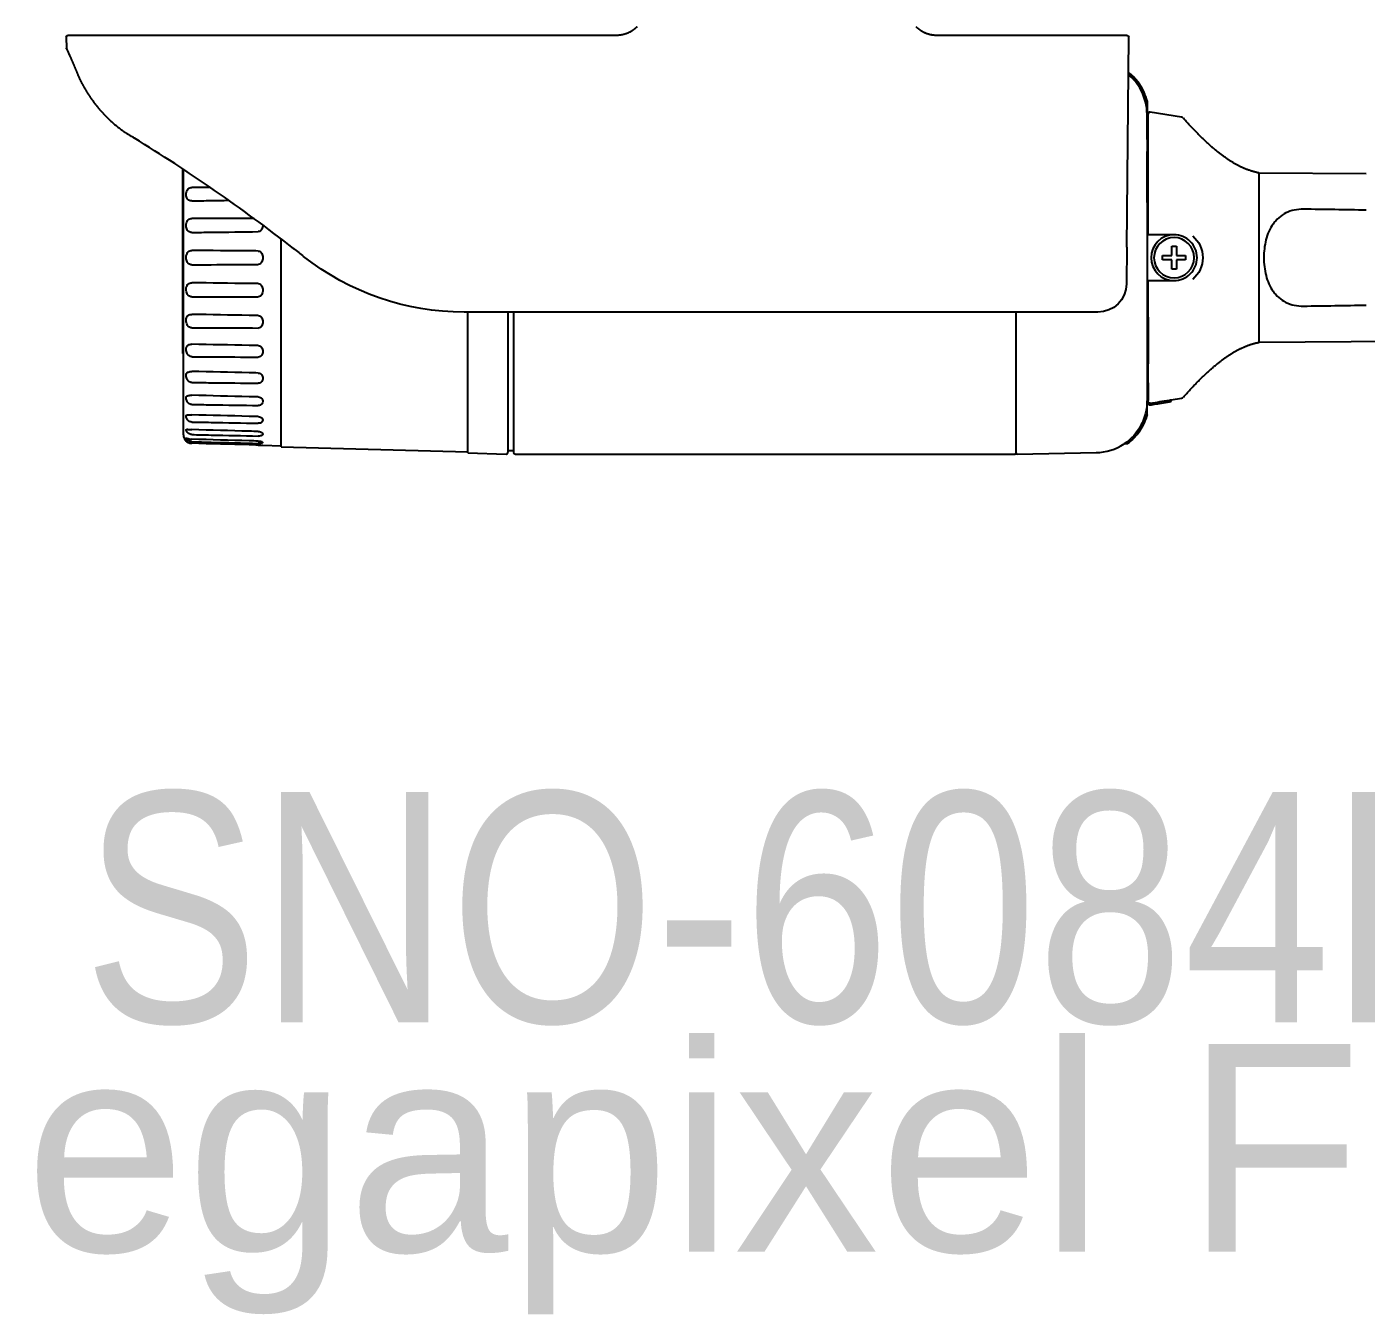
# Model space of a CAD drawing. Header units: millimetres. Extents: x 11706 to 18081, y 7308 to 12674.
# Drawn here: x 13645.1 to 13935.7, y 11527.2 to 11806.5 of the extents above; entities that cross this region are included whole.
import ezdxf
from ezdxf.enums import TextEntityAlignment as Align

# ---------------------------------------------------------------- set-up
doc = ezdxf.new("R2010")
doc.units = ezdxf.units.MM
doc.layers.get('0').update_dxf_attribs({"lineweight": 0})
doc.layers.add('1', color=7, linetype='Continuous', true_color=0xffffff)
doc.styles.add('ALJABR', font='sanss___.ttf')
doc.styles.get("Standard").update_dxf_attribs({"font": 'ARIALN.TTF'})

# ---------------------------------------------------------------- blocks, each defined once
blk = doc.blocks.new('A$C56D65AAA')
at = {"layer": '1', "color": 10, "linetype": 'Continuous'}
for p, q in [((-125.07, 30.34), (-220.59, 30.34)), ((-125.07, 30.34), (-125.07, 30.34)), ((-36.18, 30.34), (-69.33, 30.34)), ((-69.33, 30.34), (-69.33, 30.34)), ((-36.2, -6.54), (-35.88, 30.04)), ((-32.68, 18.94), (-32.68, 18.95)), ((-32.68, 18.94), (-32.68, 16.6)), ((-32.68, 16.6), (-32.68, 16.53)), ((-32.68, 13.44), (-32.68, 16.53)), ((-32.68, 16.53), (-32.48, 16.53)), ((-32.48, 16.53), (-32.48, 16.69)), ((-32.48, 13.44), (-32.48, 16.53)), ((-26.66, 16.1), (-32.13, 16.99)), ((-32.68, 13.44), (-32.68, 10.12)), ((-32.68, 12.21), (-32.68, 13.44)), ((-32.68, 13.44), (-32.48, 13.44)), ((-32.68, 12.21), (-32.48, 12.21)), ((-32.48, 10.12), (-32.48, 13.44)), ((-32.68, 2.03), (-32.68, 10.12)), ((-32.68, 10.12), (-32.48, 10.12)), ((-32.48, 2.03), (-32.48, 10.12)), ((-200.58, -25.02), (-200.58, 7.09)), ((-200.48, -39.21), (-200.48, 7.03)), ((5.48, 6.22), (-13.13, 6.38)), ((-13.13, -23.09), (-13.13, 6.38)), ((-32.68, 2.03), (-32.68, -18.74)), ((-32.68, 1.26), (-32.68, 2.03)), ((-32.68, 2.03), (-32.48, 2.03)), ((-32.68, 1.26), (-32.48, 1.26)), ((-32.48, -4.36), (-32.48, 2.03)), ((-32.68, -3.36), (-32.48, -3.35)), ((-36.2, -6.54), (-36.25, -12.9)), ((-32.68, -13.36), (-32.48, -13.36)), ((-32.48, -18.74), (-32.48, -12.36)), ((-41.25, -17.86), (-151.61, -17.86)), ((-143.98, -17.86), (-143.98, -42.25)), ((-142.98, -17.85), (-142.98, -42.26)), ((-55.48, -42.36), (-55.48, -17.86)), ((-32.68, -17.97), (-32.48, -17.97)), ((-32.68, -17.97), (-32.68, -18.74)), ((-32.68, -18.74), (-32.68, -26.83)), ((-32.68, -18.74), (-32.48, -18.74)), ((-32.48, -18.74), (-32.48, -26.83)), ((-13.13, -23.09), (14.02, -22.86)), ((-200.58, -25.02), (-200.48, -25.02)), ((-32.68, -26.83), (-32.68, -30.15)), ((-32.68, -26.83), (-32.48, -26.83)), ((-32.48, -30.15), (-32.48, -26.83)), ((-32.68, -28.92), (-32.48, -28.92)), ((-32.68, -28.92), (-32.68, -30.15)), ((-32.68, -30.15), (-32.68, -33.24)), ((-32.68, -30.15), (-32.48, -30.15)), ((-32.48, -30.15), (-32.48, -33.24)), ((-32.68, -33.24), (-32.68, -33.31)), ((-32.68, -33.24), (-32.48, -33.24)), ((-32.68, -35.65), (-32.68, -33.31)), ((-32.48, -33.4), (-32.48, -33.24)), ((-32.48, -33.71), (-32.48, -33.4)), ((-32.13, -34), (-28.48, -33.41)), ((-28.48, -33.11), (-26.66, -32.81)), ((-28.48, -33.41), (-28.48, -33.11)), ((-32.68, -35.65), (-32.68, -35.66)), ((-186.67, -41.04), (-183.47, -41.12)), ((-183.47, -41.32), (-150.98, -42.17)), ((-143.98, -41.96), (-142.98, -41.96)), ((-36.12, -40.77), (-36.12, -40.77)), ((-150.98, -42.37), (-144.29, -42.55)), ((-142.68, -42.56), (-55.68, -42.56)), ((-55.28, -42.55), (-41.52, -42.31))]:
    blk.add_line(p, q, dxfattribs=at)
at = {"layer": '1', "color": 10, "linetype": 'Continuous', "extrusion": (0, 0, -1)}
blk.add_circle((27.98, -8.36), 3.5, dxfattribs=at)
at = {"layer": '1', "color": 10, "linetype": 'Continuous', "extrusion": (5.2474e-06, -5.74085e-06, -1)}
blk.add_arc((220.59, 30.04, 0), 0.3, 358.8692, 90.017, dxfattribs=at)
at = {"layer": '1', "color": 10, "linetype": 'Continuous', "extrusion": (0, 6.12303e-17, -1)}
blk.add_arc((36.18, 30.04), 0.3, 89.999, 180.5, dxfattribs=at)
at = {"layer": '1', "color": 10, "linetype": 'Continuous', "extrusion": (2.4149e-06, 0, -1)}
blk.add_arc((220.56, 28.14, 0), 0.3, 335.6003, 358.9151, dxfattribs=at)
at = {"layer": '1', "color": 10, "linetype": 'Continuous'}
for centre, radius, start, end in [((-41.68, 16.6), 9.3, 22.2688, 51.84), ((-41.68, 16.6), 9.3, 14.5926, 14.7551), ((-32.18, 16.69), 0.3, 80.8185, 180), ((-26.74, 15.61), 0.5, 41.3776, 80.8185), ((-27.98, -8.36), 4, 90, 270), ((-26.74, -32.32), 0.5, 279.1815, 318.6224), ((-32.18, -33.71), 0.3, 180, 279.1815), ((-41.68, -33.31), 9.3, 306.7424, 345.4074), ((-198.98, -39.21), 1.5, 180, 226.4943), ((-41.68, -33.31), 9, 271, 303.7539), ((-144.28, -42.25), 0.3, 268.5, 0), ((-142.68, -42.26), 0.3, 180, 270), ((-55.68, -42.36), 0.2, 270, 0), ((-55.28, -42.35), 0.2, 180, 271)]:
    blk.add_arc(centre, radius, start, end, dxfattribs=at)
at = {"layer": '1', "color": 10, "linetype": 'Continuous', "extrusion": (0, 0, -1)}
for centre, radius, start, end in [((151.61, 27.14), 45, 270, 308.3842), ((41.25, -12.86), 5, 180.5, 270)]:
    blk.add_arc(centre, radius, start, end, dxfattribs=at)
blk.add_ellipse((-365.83, -243.29), major_axis=(-235.83, 185.43), ratio=0.999997, start_param=1.567053, end_param=1.574388, dxfattribs=at)
at = {"layer": '1', "color": 10, "linetype": 'Continuous'}
for points, knots in [([(-121.5, 31.84), (-121.5, 31.84), (-121.52, 31.82), (-121.57, 31.78), (-121.63, 31.71), (-121.7, 31.65), (-121.77, 31.59), (-121.84, 31.53), (-121.91, 31.47), (-121.98, 31.41), (-122.06, 31.35), (-122.13, 31.3), (-122.21, 31.24), (-122.28, 31.19), (-122.36, 31.14), (-122.44, 31.09), (-122.52, 31.04), (-122.59, 31), (-122.67, 30.95), (-122.76, 30.91), (-122.84, 30.87), (-122.92, 30.83), (-123, 30.79), (-123.08, 30.75), (-123.17, 30.72), (-123.25, 30.69), (-123.34, 30.65), (-123.42, 30.62), (-123.51, 30.59), (-123.59, 30.57), (-123.68, 30.54), (-123.77, 30.52), (-123.85, 30.49), (-123.94, 30.47), (-124.03, 30.45), (-124.11, 30.44), (-124.2, 30.42), (-124.29, 30.41), (-124.37, 30.39), (-124.46, 30.38), (-124.55, 30.37), (-124.64, 30.36), (-124.72, 30.36), (-124.81, 30.35), (-124.89, 30.35), (-124.98, 30.35), (-125.04, 30.34), (-125.07, 30.34), (-125.07, 30.34)], [0, 0, 0, 0, 0.00095, 0.024357, 0.047742, 0.071107, 0.094449, 0.11777, 0.141068, 0.164343, 0.187595, 0.210823, 0.234026, 0.257204, 0.280356, 0.303481, 0.326579, 0.349648, 0.372689, 0.3957, 0.41868, 0.441628, 0.464542, 0.487423, 0.510267, 0.533075, 0.555844, 0.578573, 0.601261, 0.623904, 0.646501, 0.669051, 0.69155, 0.713995, 0.736385, 0.758715, 0.780983, 0.803184, 0.825314, 0.847369, 0.869343, 0.891231, 0.913026, 0.934721, 0.956307, 0.977776, 0.999117, 1, 1, 1, 1]), ([(-69.33, 30.34), (-69.33, 30.34), (-69.36, 30.34), (-69.42, 30.35), (-69.51, 30.35), (-69.6, 30.35), (-69.69, 30.36), (-69.78, 30.36), (-69.87, 30.37), (-69.96, 30.38), (-70.05, 30.4), (-70.13, 30.41), (-70.22, 30.43), (-70.31, 30.44), (-70.4, 30.46), (-70.49, 30.48), (-70.57, 30.5), (-70.66, 30.53), (-70.75, 30.55), (-70.83, 30.58), (-70.92, 30.6), (-71, 30.63), (-71.09, 30.66), (-71.17, 30.7), (-71.26, 30.73), (-71.35, 30.77), (-71.44, 30.81), (-71.53, 30.86), (-71.62, 30.9), (-71.71, 30.95), (-71.8, 31), (-71.88, 31.05), (-71.97, 31.1), (-72.05, 31.15), (-72.13, 31.2), (-72.21, 31.26), (-72.29, 31.32), (-72.37, 31.38), (-72.45, 31.44), (-72.52, 31.5), (-72.6, 31.56), (-72.67, 31.63), (-72.74, 31.69), (-72.81, 31.76), (-72.86, 31.81), (-72.89, 31.84), (-72.9, 31.84)], [0, 0, 0, 0, 0.002131, 0.024464, 0.046831, 0.069225, 0.091643, 0.114081, 0.136536, 0.159007, 0.181491, 0.203986, 0.226492, 0.249007, 0.27153, 0.29406, 0.316597, 0.33914, 0.361689, 0.384243, 0.406801, 0.429364, 0.45193, 0.474501, 0.4996, 0.524715, 0.549779, 0.574793, 0.59976, 0.624681, 0.64956, 0.674398, 0.699197, 0.723959, 0.748684, 0.773376, 0.798034, 0.822661, 0.847256, 0.871822, 0.896359, 0.920869, 0.945351, 0.969807, 0.994237, 1, 1, 1, 1]), ([(-220.83, 28.02), (-220.83, 28.02), (-220.83, 28.02), (-220.83, 28.02), (-220.83, 28.02), (-220.83, 28.01), (-220.83, 28.01), (-220.82, 28), (-220.82, 27.99), (-220.81, 27.98), (-220.81, 27.97), (-220.8, 27.95), (-220.79, 27.94), (-220.79, 27.92), (-220.78, 27.9), (-220.77, 27.88), (-220.76, 27.86), (-220.75, 27.83), (-220.74, 27.81), (-220.72, 27.78), (-220.71, 27.75), (-220.7, 27.72), (-220.68, 27.69), (-220.67, 27.65), (-220.65, 27.62), (-220.63, 27.58), (-220.62, 27.54), (-220.6, 27.5), (-220.58, 27.46), (-220.56, 27.42), (-220.54, 27.37), (-220.52, 27.32), (-220.5, 27.27), (-220.47, 27.22), (-220.45, 27.17), (-220.43, 27.12), (-220.4, 27.06), (-220.38, 27.01), (-220.35, 26.95), (-220.33, 26.89), (-220.3, 26.83), (-220.27, 26.76), (-220.24, 26.7), (-220.21, 26.63), (-220.18, 26.56), (-220.15, 26.49), (-220.12, 26.42), (-220.09, 26.35), (-220.06, 26.27), (-220.02, 26.2), (-219.99, 26.12), (-219.95, 26.04), (-219.92, 25.96), (-219.88, 25.87), (-219.85, 25.79), (-219.81, 25.7), (-219.77, 25.61), (-219.73, 25.52), (-219.69, 25.43), (-219.65, 25.34), (-219.61, 25.24), (-219.57, 25.15), (-219.53, 25.05), (-219.49, 24.95), (-219.45, 24.85), (-219.4, 24.75), (-219.36, 24.64), (-219.31, 24.53), (-219.27, 24.43), (-219.22, 24.32), (-219.18, 24.21), (-219.14, 24.1), (-219.11, 24.04), (-219.1, 24.01)], [0, 0, 0, 0, 0.00742, 0.016419, 0.029886, 0.04412, 0.058241, 0.072339, 0.086429, 0.100516, 0.114604, 0.128693, 0.142785, 0.156881, 0.170983, 0.185092, 0.199209, 0.213335, 0.227472, 0.241653, 0.255817, 0.269981, 0.284146, 0.298316, 0.312491, 0.326672, 0.340852, 0.35502, 0.369207, 0.383409, 0.39762, 0.411834, 0.426047, 0.440252, 0.454414, 0.468738, 0.483056, 0.497369, 0.51168, 0.525989, 0.540299, 0.554609, 0.568922, 0.583239, 0.59756, 0.611887, 0.626223, 0.640566, 0.65492, 0.669285, 0.683662, 0.698053, 0.712459, 0.726881, 0.741321, 0.755779, 0.770256, 0.784755, 0.799275, 0.813819, 0.828388, 0.842982, 0.857603, 0.872251, 0.886977, 0.90162, 0.916275, 0.930943, 0.945624, 0.960321, 0.975034, 0.989758, 1, 1, 1, 1]), ([(-219.1, 24.01), (-219.09, 24), (-219.07, 23.94), (-219.03, 23.86), (-218.99, 23.75), (-218.94, 23.64), (-218.9, 23.53), (-218.85, 23.42), (-218.8, 23.31), (-218.75, 23.2), (-218.7, 23.09), (-218.64, 22.98), (-218.59, 22.86), (-218.54, 22.75), (-218.48, 22.64), (-218.42, 22.52), (-218.37, 22.4), (-218.31, 22.29), (-218.25, 22.17), (-218.19, 22.05), (-218.12, 21.93), (-218.06, 21.82), (-218, 21.7), (-217.93, 21.58), (-217.86, 21.46), (-217.8, 21.34), (-217.73, 21.21), (-217.66, 21.09), (-217.59, 20.97), (-217.51, 20.85), (-217.44, 20.73), (-217.37, 20.6), (-217.29, 20.48), (-217.21, 20.36), (-217.14, 20.23), (-217.06, 20.11), (-216.98, 19.99), (-216.89, 19.86), (-216.81, 19.74), (-216.73, 19.61), (-216.64, 19.49), (-216.56, 19.37), (-216.47, 19.24), (-216.38, 19.12), (-216.29, 18.99), (-216.2, 18.87), (-216.11, 18.74), (-216.02, 18.62), (-215.92, 18.5), (-215.83, 18.37), (-215.73, 18.25), (-215.64, 18.13), (-215.54, 18), (-215.44, 17.88), (-215.34, 17.76), (-215.24, 17.64), (-215.13, 17.51), (-215.03, 17.39), (-214.92, 17.27), (-214.82, 17.15), (-214.71, 17.03), (-214.6, 16.91), (-214.49, 16.79), (-214.38, 16.67), (-214.27, 16.56), (-214.16, 16.44), (-214.05, 16.32), (-213.93, 16.2), (-213.82, 16.09), (-213.7, 15.97), (-213.58, 15.86), (-213.46, 15.74), (-213.34, 15.63), (-213.22, 15.52), (-213.1, 15.41), (-212.98, 15.29), (-212.85, 15.18), (-212.72, 15.07), (-212.6, 14.96), (-212.47, 14.85), (-212.34, 14.75), (-212.21, 14.64), (-212.09, 14.53), (-211.96, 14.43), (-211.83, 14.33), (-211.7, 14.23), (-211.57, 14.13), (-211.44, 14.03), (-211.31, 13.93), (-211.17, 13.84), (-211.04, 13.74), (-210.91, 13.65), (-210.78, 13.56), (-210.65, 13.47), (-210.51, 13.38), (-210.39, 13.31), (-210.32, 13.26), (-210.29, 13.24)], [0, 0, 0, 0, 0.00581, 0.017818, 0.029773, 0.041667, 0.053574, 0.065447, 0.077291, 0.089105, 0.100892, 0.112651, 0.124383, 0.136088, 0.147767, 0.159444, 0.171056, 0.182635, 0.194182, 0.205698, 0.217182, 0.228636, 0.240061, 0.251457, 0.262825, 0.274167, 0.285481, 0.296771, 0.308036, 0.319277, 0.330496, 0.341693, 0.35287, 0.364027, 0.375098, 0.386156, 0.397183, 0.408183, 0.419154, 0.4301, 0.441021, 0.451918, 0.462792, 0.473645, 0.484356, 0.495124, 0.505877, 0.516607, 0.527308, 0.537975, 0.548601, 0.55918, 0.569707, 0.580178, 0.590742, 0.601228, 0.611677, 0.62209, 0.632469, 0.642814, 0.653126, 0.663406, 0.673655, 0.683874, 0.694065, 0.704228, 0.714365, 0.724476, 0.734563, 0.744628, 0.75467, 0.764692, 0.774695, 0.784679, 0.794646, 0.804662, 0.814657, 0.824611, 0.834521, 0.84438, 0.854185, 0.863932, 0.873617, 0.883236, 0.892787, 0.902266, 0.911701, 0.921071, 0.93037, 0.939601, 0.948768, 0.957873, 0.966918, 0.975907, 0.984842, 0.993726, 1, 1, 1, 1]), ([(-32.68, 18.94), (-32.94, 19.95), (-33.38, 20.92), (-34.5, 22.59), (-35.16, 23.31), (-35.93, 23.91)], [0, 0, 0, 0, 0.519217, 0.519217, 1, 1, 1, 1]), ([(-32.68, 16.6), (-32.68, 18.07), (-33.05, 19.54), (-34.29, 21.87), (-35.04, 22.79), (-35.93, 23.53)], [0, 0, 0, 0, 0.558842, 0.558842, 1, 1, 1, 1]), ([(-213.1, 15.4), (-213.1, 15.4), (-213.05, 15.36), (-212.97, 15.29), (-212.84, 15.18), (-212.72, 15.06), (-212.59, 14.96), (-212.46, 14.85), (-212.34, 14.74), (-212.21, 14.63), (-212.08, 14.53), (-211.95, 14.43), (-211.82, 14.33), (-211.7, 14.23), (-211.57, 14.13), (-211.44, 14.03), (-211.31, 13.93), (-211.18, 13.84), (-211.04, 13.74), (-210.91, 13.65), (-210.78, 13.56), (-210.65, 13.47), (-210.51, 13.38), (-210.38, 13.3), (-210.27, 13.23), (-210.2, 13.19), (-210.18, 13.17)], [0, 0, 0, 0, 0.001066, 0.048518, 0.096108, 0.143304, 0.190117, 0.236559, 0.282643, 0.328382, 0.373788, 0.418874, 0.463652, 0.508136, 0.552337, 0.596269, 0.639943, 0.683373, 0.726569, 0.769545, 0.812311, 0.854881, 0.897265, 0.939475, 0.981523, 1, 1, 1, 1]), ([(-13.13, 6.38), (-13.2, 6.39), (-13.33, 6.42), (-13.54, 6.46), (-13.76, 6.51), (-13.97, 6.57), (-14.18, 6.62), (-14.39, 6.68), (-14.6, 6.75), (-14.81, 6.82), (-15.02, 6.89), (-15.24, 6.97), (-15.46, 7.05), (-15.68, 7.15), (-15.89, 7.24), (-16.1, 7.33), (-16.31, 7.43), (-16.52, 7.53), (-16.73, 7.64), (-16.94, 7.75), (-17.16, 7.87), (-17.38, 7.99), (-17.6, 8.12), (-17.82, 8.25), (-18.04, 8.39), (-18.26, 8.53), (-18.48, 8.67), (-18.71, 8.83), (-18.93, 8.98), (-19.16, 9.14), (-19.38, 9.3), (-19.6, 9.47), (-19.83, 9.64), (-20.06, 9.82), (-20.3, 10), (-20.53, 10.19), (-20.77, 10.39), (-21.01, 10.59), (-21.26, 10.8), (-21.5, 11.01), (-21.75, 11.23), (-22, 11.46), (-22.24, 11.68), (-22.47, 11.89), (-22.69, 12.1), (-22.91, 12.31), (-23.14, 12.53), (-23.36, 12.75), (-23.59, 12.97), (-23.81, 13.2), (-24.03, 13.42), (-24.25, 13.65), (-24.47, 13.88), (-24.7, 14.12), (-24.93, 14.36), (-25.16, 14.61), (-25.39, 14.86), (-25.63, 15.12), (-25.86, 15.38), (-26.1, 15.65), (-26.27, 15.83), (-26.35, 15.93), (-26.36, 15.94)], [0, 0, 0, 0, 0.011496, 0.024797, 0.03836, 0.0522, 0.064849, 0.077744, 0.090898, 0.104322, 0.118031, 0.131782, 0.145832, 0.160194, 0.174879, 0.188276, 0.201951, 0.215914, 0.230175, 0.244743, 0.259629, 0.274842, 0.290392, 0.305492, 0.320914, 0.336667, 0.352759, 0.369201, 0.385999, 0.402173, 0.41868, 0.435527, 0.452721, 0.47027, 0.488181, 0.506463, 0.52512, 0.544163, 0.563597, 0.583072, 0.602939, 0.623205, 0.643876, 0.661739, 0.679902, 0.698372, 0.71715, 0.736243, 0.755654, 0.77425, 0.793137, 0.812316, 0.831793, 0.85157, 0.871651, 0.89204, 0.912739, 0.933752, 0.955083, 0.976346, 0.997922, 1, 1, 1, 1]), ([(-210.27, 13.23), (-210.26, 13.22), (-210.24, 13.21), (-210.21, 13.19), (-210.2, 13.18)], [0, 0, 0, 0, 0.30046, 1, 1, 1, 1]), ([(-181.29, -6.77), (-185.85, -3.21), (-190.44, 0.16), (-199.68, 6.56), (-204.33, 9.59), (-209, 12.45)], [0, 0, 0, 0, 0.5, 0.5, 1, 1, 1, 1]), ([(-199.02, 1.53), (-199.12, 1.53), (-199.22, 1.54), (-199.41, 1.58), (-199.5, 1.62), (-199.65, 1.7), (-199.72, 1.75), (-199.84, 1.88), (-199.88, 1.97), (-199.96, 2.16), (-199.99, 2.27), (-200.02, 2.53), (-200.01, 2.69), (-199.97, 3), (-199.92, 3.17), (-199.79, 3.42), (-199.73, 3.52), (-199.56, 3.69), (-199.46, 3.76), (-199.26, 3.85), (-199.16, 3.87), (-199.04, 3.87), (-199.03, 3.87), (-199.02, 3.87)], [0, 0, 0, 0, 0.082922, 0.082922, 0.165716, 0.165716, 0.247015, 0.247015, 0.338424, 0.338424, 0.447169, 0.447169, 0.576107, 0.576107, 0.714605, 0.714605, 0.809877, 0.809877, 0.906035, 0.906035, 0.989695, 0.989695, 1, 1, 1, 1]), ([(-199.02, 1.53), (-197.9, 1.55), (-196.79, 1.57), (-194.65, 1.6), (-193.62, 1.62), (-192.6, 1.63)], [0, 0, 0, 0, 0.521054, 0.521054, 1, 1, 1, 1]), ([(-5.48, 0.08), (-6.53, 0.1), (-7.59, -0.13), (-9.41, -1.02), (-10.17, -1.69), (-11.32, -3.31), (-11.72, -4.26), (-12.23, -6.26), (-12.35, -7.32), (-12.34, -9.42), (-12.22, -10.48), (-11.71, -12.47), (-11.31, -13.42), (-10.18, -15.02), (-9.42, -15.69), (-7.58, -16.59), (-6.53, -16.81), (-5.48, -16.79)], [0, 0, 0, 0, 0.125, 0.125, 0.25, 0.25, 0.375, 0.375, 0.5, 0.5, 0.625, 0.625, 0.75, 0.75, 0.875, 0.875, 1, 1, 1, 1]), ([(-199.02, -3.97), (-199.12, -3.97), (-199.22, -3.96), (-199.41, -3.91), (-199.5, -3.87), (-199.65, -3.76), (-199.72, -3.7), (-199.84, -3.55), (-199.88, -3.46), (-199.96, -3.25), (-199.99, -3.12), (-200.02, -2.84), (-200.01, -2.69), (-199.97, -2.36), (-199.92, -2.19), (-199.79, -1.94), (-199.73, -1.85), (-199.56, -1.69), (-199.46, -1.62), (-199.26, -1.54), (-199.16, -1.52), (-199.04, -1.51), (-199.03, -1.51), (-199.02, -1.51)], [0, 0, 0, 0, 0.082922, 0.082922, 0.165716, 0.165716, 0.247015, 0.247015, 0.338424, 0.338424, 0.447169, 0.447169, 0.576107, 0.576107, 0.714605, 0.714605, 0.809877, 0.809877, 0.906035, 0.906035, 0.989695, 0.989695, 1, 1, 1, 1]), ([(-188.19, -1.54), (-188.48, -1.54), (-188.77, -1.54), (-192.38, -1.53), (-195.7, -1.52), (-199.02, -1.51)], [0, 0, 0, 0, 0.080215, 0.080215, 1, 1, 1, 1]), ([(-199.02, -3.97), (-197.9, -3.96), (-196.79, -3.94), (-192.93, -3.9), (-190.19, -3.86), (-187.45, -3.83)], [0, 0, 0, 0, 0.289315, 0.289315, 1, 1, 1, 1]), ([(-186.67, -2.66), (-186.67, -2.67), (-186.67, -2.67), (-186.67, -2.93), (-186.72, -3.19), (-186.96, -3.64), (-187.19, -3.83), (-187.45, -3.83)], [0, 0, 0, 0, 0.011453, 0.011453, 0.505727, 0.505727, 1, 1, 1, 1]), ([(-32.13, -4.36), (-32.16, -4.36), (-32.2, -4.36), (-32.26, -4.36), (-32.3, -4.36), (-32.35, -4.36), (-32.38, -4.36), (-32.42, -4.36), (-32.44, -4.36), (-32.47, -4.36), (-32.48, -4.36), (-32.48, -4.36), (-32.48, -4.36), (-32.48, -4.36)], [0, 0, 0, 0, 0.191773, 0.191773, 0.383513, 0.383513, 0.575823, 0.575823, 0.770124, 0.770124, 0.96686, 0.96686, 1, 1, 1, 1]), ([(-27.98, -4.36), (-28.2, -4.36), (-28.43, -4.36), (-29.81, -4.36), (-30.97, -4.36), (-32.13, -4.36)], [0, 0, 0, 0, 0.162893, 0.162893, 1, 1, 1, 1]), ([(-27.98, -12.36), (-26.93, -12.36), (-25.9, -11.93), (-24.42, -10.45), (-23.98, -9.41), (-23.98, -7.31), (-24.4, -6.27), (-25.9, -4.78), (-26.93, -4.36), (-27.98, -4.36)], [0, 0, 0, 0, 0.25, 0.25, 0.5, 0.5, 0.75, 0.75, 1, 1, 1, 1]), ([(-24.73, -4.56), (-23.63, -5.5), (-22.98, -6.93), (-22.98, -9.79), (-23.63, -11.21), (-24.73, -12.15)], [0, 0, 0, 0, 0.5, 0.5, 1, 1, 1, 1]), ([(-183.47, -41.32), (-183.47, -41.32), (-183.47, -40.46), (-183.47, -37.16), (-183.47, -34.72), (-183.47, -28.61), (-183.47, -24.96), (-183.47, -16.98), (-183.47, -12.67), (-183.47, -7.26), (-183.47, -6.17), (-183.47, -5.08)], [0, 0, 0, 0, 0.235101, 0.235101, 0.470201, 0.470201, 0.705302, 0.705302, 0.940402, 0.940402, 1, 1, 1, 1]), ([(-199.02, -9.6), (-199.12, -9.6), (-199.22, -9.59), (-199.41, -9.53), (-199.5, -9.48), (-199.65, -9.37), (-199.72, -9.3), (-199.84, -9.13), (-199.88, -9.04), (-199.96, -8.81), (-199.99, -8.68), (-200.02, -8.39), (-200.01, -8.23), (-199.97, -7.91), (-199.92, -7.75), (-199.79, -7.51), (-199.73, -7.42), (-199.56, -7.27), (-199.46, -7.21), (-199.26, -7.13), (-199.16, -7.11), (-199.04, -7.11), (-199.03, -7.11), (-199.02, -7.11)], [0, 0, 0, 0, 0.082922, 0.082922, 0.165716, 0.165716, 0.247015, 0.247015, 0.338424, 0.338424, 0.447169, 0.447169, 0.576107, 0.576107, 0.714605, 0.714605, 0.809877, 0.809877, 0.906035, 0.906035, 0.989695, 0.989695, 1, 1, 1, 1]), ([(-187.45, -7.2), (-187.99, -7.19), (-188.52, -7.19), (-192.38, -7.16), (-195.7, -7.13), (-199.02, -7.11)], [0, 0, 0, 0, 0.138737, 0.138737, 1, 1, 1, 1]), ([(-187.45, -7.2), (-187.19, -7.2), (-186.96, -7.38), (-186.72, -7.84), (-186.67, -8.1), (-186.67, -8.61), (-186.72, -8.87), (-186.96, -9.33), (-187.19, -9.51), (-187.45, -9.52)], [0, 0, 0, 0, 0.25, 0.25, 0.5, 0.5, 0.75, 0.75, 1, 1, 1, 1]), ([(-199.02, -9.6), (-197.9, -9.59), (-196.79, -9.59), (-192.93, -9.56), (-190.19, -9.54), (-187.45, -9.52)], [0, 0, 0, 0, 0.289315, 0.289315, 1, 1, 1, 1]), ([(-199.02, -15.2), (-199.12, -15.2), (-199.22, -15.18), (-199.41, -15.11), (-199.5, -15.06), (-199.65, -14.94), (-199.72, -14.87), (-199.84, -14.69), (-199.88, -14.59), (-199.96, -14.36), (-199.99, -14.23), (-200.02, -13.94), (-200.01, -13.78), (-199.97, -13.47), (-199.92, -13.32), (-199.79, -13.09), (-199.73, -13.01), (-199.56, -12.88), (-199.46, -12.83), (-199.26, -12.76), (-199.16, -12.75), (-199.04, -12.74), (-199.03, -12.74), (-199.02, -12.74)], [0, 0, 0, 0, 0.082922, 0.082922, 0.165716, 0.165716, 0.247015, 0.247015, 0.338424, 0.338424, 0.447169, 0.447169, 0.576107, 0.576107, 0.714605, 0.714605, 0.809877, 0.809877, 0.906035, 0.906035, 0.989695, 0.989695, 1, 1, 1, 1]), ([(-187.45, -12.88), (-187.99, -12.87), (-188.52, -12.87), (-192.38, -12.82), (-195.7, -12.78), (-199.02, -12.74)], [0, 0, 0, 0, 0.138737, 0.138737, 1, 1, 1, 1]), ([(-187.45, -12.88), (-187.19, -12.88), (-186.96, -13.07), (-186.72, -13.52), (-186.67, -13.78), (-186.67, -14.28), (-186.72, -14.54), (-186.96, -14.99), (-187.19, -15.17), (-187.45, -15.17)], [0, 0, 0, 0, 0.25, 0.25, 0.5, 0.5, 0.75, 0.75, 1, 1, 1, 1]), ([(-32.48, -12.36), (-32.48, -12.36), (-32.47, -12.36), (-32.45, -12.36), (-32.43, -12.36), (-32.39, -12.36), (-32.36, -12.36), (-32.31, -12.36), (-32.27, -12.36), (-32.2, -12.36), (-32.17, -12.36), (-32.13, -12.36)], [0, 0, 0, 0, 0.19807, 0.19807, 0.396214, 0.396214, 0.593155, 0.593155, 0.78766, 0.78766, 1, 1, 1, 1]), ([(-32.13, -12.36), (-30.97, -12.36), (-29.81, -12.36), (-28.43, -12.36), (-28.2, -12.36), (-27.98, -12.36)], [0, 0, 0, 0, 0.837107, 0.837107, 1, 1, 1, 1]), ([(-199.02, -15.2), (-197.9, -15.19), (-196.79, -15.19), (-192.93, -15.18), (-190.19, -15.17), (-187.45, -15.17)], [0, 0, 0, 0, 0.289315, 0.289315, 1, 1, 1, 1]), ([(-199.02, -20.59), (-199.12, -20.59), (-199.22, -20.57), (-199.41, -20.5), (-199.5, -20.44), (-199.65, -20.32), (-199.72, -20.24), (-199.84, -20.06), (-199.88, -19.96), (-199.96, -19.73), (-199.99, -19.59), (-200.02, -19.31), (-200.01, -19.16), (-199.97, -18.88), (-199.92, -18.74), (-199.79, -18.54), (-199.73, -18.47), (-199.56, -18.35), (-199.46, -18.31), (-199.26, -18.26), (-199.16, -18.24), (-199.04, -18.24), (-199.03, -18.24), (-199.02, -18.24)], [0, 0, 0, 0, 0.082922, 0.082922, 0.165716, 0.165716, 0.247015, 0.247015, 0.338424, 0.338424, 0.447169, 0.447169, 0.576107, 0.576107, 0.714605, 0.714605, 0.809877, 0.809877, 0.906035, 0.906035, 0.989695, 0.989695, 1, 1, 1, 1]), ([(-187.45, -18.43), (-187.99, -18.42), (-188.52, -18.41), (-192.38, -18.35), (-195.7, -18.3), (-199.02, -18.24)], [0, 0, 0, 0, 0.138737, 0.138737, 1, 1, 1, 1]), ([(-187.45, -18.43), (-187.19, -18.43), (-186.96, -18.61), (-186.72, -19.04), (-186.67, -19.29), (-186.67, -19.78), (-186.72, -20.02), (-186.96, -20.44), (-187.19, -20.61), (-187.45, -20.61)], [0, 0, 0, 0, 0.25, 0.25, 0.5, 0.5, 0.75, 0.75, 1, 1, 1, 1]), ([(-150.98, -42.37), (-150.98, -42.37), (-150.98, -41.49), (-150.98, -38.08), (-150.98, -35.56), (-150.98, -29.26), (-150.98, -25.49), (-150.98, -20.22), (-150.98, -19.05), (-150.98, -17.86)], [0, 0, 0, 0, 0.304948, 0.304948, 0.609896, 0.609896, 0.914843, 0.914843, 1, 1, 1, 1]), ([(-199.02, -20.59), (-197.9, -20.59), (-196.79, -20.59), (-192.93, -20.6), (-190.19, -20.6), (-187.45, -20.61)], [0, 0, 0, 0, 0.289315, 0.289315, 1, 1, 1, 1]), ([(-26.36, -32.65), (-26.36, -32.65), (-26.27, -32.55), (-26.12, -32.37), (-25.88, -32.12), (-25.66, -31.86), (-25.42, -31.6), (-25.17, -31.33), (-24.9, -31.05), (-24.65, -30.77), (-24.39, -30.5), (-24.13, -30.24), (-23.88, -29.98), (-23.62, -29.72), (-23.37, -29.47), (-23.13, -29.23), (-22.88, -28.99), (-22.64, -28.76), (-22.4, -28.54), (-22.17, -28.32), (-21.93, -28.11), (-21.7, -27.9), (-21.47, -27.7), (-21.25, -27.5), (-21.02, -27.31), (-20.78, -27.11), (-20.54, -26.91), (-20.31, -26.72), (-20.07, -26.54), (-19.84, -26.35), (-19.6, -26.18), (-19.36, -26), (-19.13, -25.83), (-18.9, -25.67), (-18.67, -25.51), (-18.45, -25.36), (-18.23, -25.22), (-18.02, -25.09), (-17.82, -24.96), (-17.61, -24.84), (-17.41, -24.72), (-17.19, -24.6), (-16.98, -24.48), (-16.76, -24.37), (-16.55, -24.26), (-16.34, -24.15), (-16.13, -24.06), (-15.93, -23.97), (-15.72, -23.87), (-15.51, -23.79), (-15.28, -23.7), (-15.06, -23.62), (-14.85, -23.54), (-14.64, -23.47), (-14.43, -23.41), (-14.23, -23.35), (-14.03, -23.29), (-13.82, -23.24), (-13.6, -23.19), (-13.37, -23.14), (-13.22, -23.11), (-13.14, -23.09), (-13.13, -23.09)], [0, 0, 0, 0, 0.001193, 0.022344, 0.043194, 0.063747, 0.084006, 0.107508, 0.13061, 0.153318, 0.175636, 0.198014, 0.219996, 0.241589, 0.262798, 0.283628, 0.304084, 0.324173, 0.3439, 0.36327, 0.382288, 0.40096, 0.419292, 0.437289, 0.454956, 0.474016, 0.492692, 0.51099, 0.528919, 0.546484, 0.564727, 0.582578, 0.600048, 0.617144, 0.633876, 0.650252, 0.665374, 0.680196, 0.694723, 0.708964, 0.722926, 0.738188, 0.753121, 0.767734, 0.782039, 0.796045, 0.809761, 0.823198, 0.836364, 0.851061, 0.865432, 0.879491, 0.893251, 0.906725, 0.919693, 0.93241, 0.944886, 0.957133, 0.971428, 0.985432, 0.999159, 1, 1, 1, 1]), ([(-199.02, -25.6), (-199.12, -25.6), (-199.22, -25.58), (-199.41, -25.51), (-199.5, -25.46), (-199.65, -25.33), (-199.72, -25.25), (-199.84, -25.07), (-199.88, -24.97), (-199.96, -24.75), (-199.99, -24.62), (-200.02, -24.36), (-200.01, -24.22), (-199.97, -23.96), (-199.92, -23.84), (-199.79, -23.67), (-199.73, -23.62), (-199.56, -23.52), (-199.46, -23.49), (-199.26, -23.45), (-199.16, -23.44), (-199.04, -23.44), (-199.03, -23.44), (-199.02, -23.44)], [0, 0, 0, 0, 0.082922, 0.082922, 0.165716, 0.165716, 0.247015, 0.247015, 0.338424, 0.338424, 0.447169, 0.447169, 0.576107, 0.576107, 0.714605, 0.714605, 0.809877, 0.809877, 0.906035, 0.906035, 0.989695, 0.989695, 1, 1, 1, 1]), ([(-187.45, -23.67), (-187.99, -23.66), (-188.52, -23.65), (-192.38, -23.57), (-195.7, -23.51), (-199.02, -23.44)], [0, 0, 0, 0, 0.138737, 0.138737, 1, 1, 1, 1]), ([(-199.02, -25.6), (-197.9, -25.61), (-196.79, -25.62), (-192.93, -25.64), (-190.19, -25.66), (-187.45, -25.68)], [0, 0, 0, 0, 0.289315, 0.289315, 1, 1, 1, 1]), ([(-187.45, -23.67), (-187.19, -23.68), (-186.96, -23.84), (-186.72, -24.24), (-186.67, -24.47), (-186.67, -24.92), (-186.72, -25.14), (-186.96, -25.53), (-187.19, -25.68), (-187.45, -25.68)], [0, 0, 0, 0, 0.25, 0.25, 0.5, 0.5, 0.75, 0.75, 1, 1, 1, 1]), ([(-199.02, -30.09), (-199.12, -30.09), (-199.22, -30.07), (-199.41, -30), (-199.5, -29.95), (-199.65, -29.82), (-199.72, -29.74), (-199.84, -29.57), (-199.88, -29.48), (-199.96, -29.27), (-199.99, -29.15), (-200.02, -28.92), (-200.01, -28.79), (-199.97, -28.57), (-199.92, -28.47), (-199.79, -28.34), (-199.73, -28.3), (-199.56, -28.24), (-199.46, -28.21), (-199.26, -28.19), (-199.16, -28.18), (-199.04, -28.18), (-199.03, -28.18), (-199.02, -28.18)], [0, 0, 0, 0, 0.082922, 0.082922, 0.165716, 0.165716, 0.247015, 0.247015, 0.338424, 0.338424, 0.447169, 0.447169, 0.576107, 0.576107, 0.714605, 0.714605, 0.809877, 0.809877, 0.906035, 0.906035, 0.989695, 0.989695, 1, 1, 1, 1]), ([(-187.45, -28.45), (-187.99, -28.44), (-188.52, -28.42), (-192.38, -28.33), (-195.7, -28.26), (-199.02, -28.18)], [0, 0, 0, 0, 0.138737, 0.138737, 1, 1, 1, 1]), ([(-199.02, -30.09), (-197.9, -30.11), (-196.79, -30.12), (-192.93, -30.16), (-190.19, -30.19), (-187.45, -30.23)], [0, 0, 0, 0, 0.289315, 0.289315, 1, 1, 1, 1]), ([(-187.45, -28.45), (-187.19, -28.45), (-186.96, -28.6), (-186.72, -28.96), (-186.67, -29.16), (-186.67, -29.56), (-186.72, -29.76), (-186.96, -30.09), (-187.19, -30.23), (-187.45, -30.23)], [0, 0, 0, 0, 0.25, 0.25, 0.5, 0.5, 0.75, 0.75, 1, 1, 1, 1]), ([(-199.02, -33.93), (-199.12, -33.92), (-199.22, -33.91), (-199.41, -33.83), (-199.5, -33.78), (-199.65, -33.66), (-199.72, -33.59), (-199.84, -33.43), (-199.88, -33.34), (-199.96, -33.15), (-199.99, -33.05), (-200.02, -32.85), (-200.01, -32.75), (-199.97, -32.57), (-199.92, -32.5), (-199.79, -32.41), (-199.73, -32.38), (-199.56, -32.34), (-199.46, -32.33), (-199.26, -32.32), (-199.16, -32.32), (-199.04, -32.32), (-199.03, -32.32), (-199.02, -32.32)], [0, 0, 0, 0, 0.082922, 0.082922, 0.165716, 0.165716, 0.247015, 0.247015, 0.338424, 0.338424, 0.447169, 0.447169, 0.576107, 0.576107, 0.714605, 0.714605, 0.809877, 0.809877, 0.906035, 0.906035, 0.989695, 0.989695, 1, 1, 1, 1]), ([(-187.45, -32.61), (-187.99, -32.6), (-188.52, -32.59), (-192.38, -32.49), (-195.7, -32.41), (-199.02, -32.32)], [0, 0, 0, 0, 0.138737, 0.138737, 1, 1, 1, 1]), ([(-187.45, -32.61), (-187.19, -32.62), (-186.96, -32.75), (-186.72, -33.05), (-186.67, -33.23), (-186.67, -33.56), (-186.72, -33.72), (-186.96, -34), (-187.19, -34.11), (-187.45, -34.11)], [0, 0, 0, 0, 0.25, 0.25, 0.5, 0.5, 0.75, 0.75, 1, 1, 1, 1]), ([(-199.02, -33.93), (-197.9, -33.94), (-196.79, -33.96), (-192.93, -34.02), (-190.19, -34.06), (-187.45, -34.11)], [0, 0, 0, 0, 0.289315, 0.289315, 1, 1, 1, 1]), ([(-32.68, -33.31), (-32.68, -34.79), (-33.05, -36.25), (-34.44, -38.86), (-35.45, -39.98), (-36.68, -40.8)], [0, 0, 0, 0, 0.5, 0.5, 1, 1, 1, 1]), ([(-32.13, -33.7), (-32.16, -33.7), (-32.19, -33.7), (-32.25, -33.69), (-32.29, -33.68), (-32.35, -33.65), (-32.37, -33.63), (-32.42, -33.58), (-32.44, -33.55), (-32.47, -33.49), (-32.48, -33.46), (-32.48, -33.42), (-32.48, -33.41), (-32.48, -33.4)], [0, 0, 0, 0, 0.175069, 0.175069, 0.369951, 0.369951, 0.564836, 0.564836, 0.759732, 0.759732, 0.954642, 0.954642, 1, 1, 1, 1]), ([(-32.48, -33.71), (-32.48, -33.74), (-32.47, -33.77), (-32.45, -33.84), (-32.43, -33.87), (-32.39, -33.92), (-32.37, -33.94), (-32.31, -33.98), (-32.28, -33.99), (-32.21, -34.01), (-32.18, -34.01), (-32.14, -34), (-32.14, -34), (-32.13, -34)], [0, 0, 0, 0, 0.194957, 0.194957, 0.389915, 0.389915, 0.584867, 0.584867, 0.779805, 0.779805, 0.974732, 0.974732, 1, 1, 1, 1]), ([(-32.13, -34), (-31.92, -33.97), (-31.72, -33.93), (-30.6, -33.75), (-29.69, -33.61), (-28.78, -33.46)], [0, 0, 0, 0, 0.185922, 0.185922, 1, 1, 1, 1]), ([(-28.78, -33.16), (-28.74, -33.15), (-28.71, -33.14), (-28.65, -33.13), (-28.62, -33.13), (-28.56, -33.12), (-28.54, -33.12), (-28.51, -33.11), (-28.49, -33.11), (-28.48, -33.11), (-28.48, -33.11), (-28.48, -33.11)], [0, 0, 0, 0, 0.21843, 0.21843, 0.436952, 0.436952, 0.65403, 0.65403, 0.868571, 0.868571, 1, 1, 1, 1]), ([(-28.48, -33.41), (-28.48, -33.41), (-28.48, -33.41), (-28.51, -33.42), (-28.52, -33.42), (-28.56, -33.43), (-28.59, -33.43), (-28.65, -33.44), (-28.68, -33.44), (-28.73, -33.45), (-28.76, -33.46), (-28.78, -33.46)], [0, 0, 0, 0, 0.21118, 0.21118, 0.423148, 0.423148, 0.636095, 0.636095, 0.851318, 0.851318, 1, 1, 1, 1]), ([(-199.02, -36.98), (-199.12, -36.98), (-199.22, -36.96), (-199.41, -36.89), (-199.5, -36.85), (-199.65, -36.74), (-199.72, -36.67), (-199.84, -36.53), (-199.88, -36.45), (-199.96, -36.29), (-199.99, -36.2), (-200.02, -36.04), (-200.01, -35.96), (-199.97, -35.83), (-199.92, -35.79), (-199.79, -35.74), (-199.73, -35.73), (-199.56, -35.72), (-199.46, -35.72), (-199.26, -35.73), (-199.16, -35.73), (-199.04, -35.73), (-199.03, -35.73), (-199.02, -35.73)], [0, 0, 0, 0, 0.082922, 0.082922, 0.165716, 0.165716, 0.247015, 0.247015, 0.338424, 0.338424, 0.447169, 0.447169, 0.576107, 0.576107, 0.714605, 0.714605, 0.809877, 0.809877, 0.906035, 0.906035, 0.989695, 0.989695, 1, 1, 1, 1]), ([(-187.45, -36.04), (-187.99, -36.03), (-188.52, -36.01), (-192.38, -35.91), (-195.7, -35.82), (-199.02, -35.73)], [0, 0, 0, 0, 0.138737, 0.138737, 1, 1, 1, 1]), ([(-199.02, -36.98), (-197.9, -37), (-196.79, -37.02), (-192.93, -37.1), (-190.19, -37.15), (-187.45, -37.2)], [0, 0, 0, 0, 0.289315, 0.289315, 1, 1, 1, 1]), ([(-187.45, -36.04), (-187.19, -36.05), (-186.96, -36.15), (-186.72, -36.4), (-186.67, -36.53), (-186.67, -36.79), (-186.72, -36.91), (-186.96, -37.13), (-187.19, -37.21), (-187.45, -37.2)], [0, 0, 0, 0, 0.25, 0.25, 0.5, 0.5, 0.75, 0.75, 1, 1, 1, 1]), ([(-32.68, -35.65), (-32.94, -36.66), (-33.38, -37.63), (-34.54, -39.36), (-35.27, -40.14), (-36.12, -40.77)], [0, 0, 0, 0, 0.5, 0.5, 1, 1, 1, 1]), ([(-199.02, -39.17), (-199.12, -39.16), (-199.22, -39.15), (-199.41, -39.09), (-199.5, -39.04), (-199.65, -38.95), (-199.72, -38.89), (-199.84, -38.77), (-199.88, -38.7), (-199.96, -38.57), (-199.99, -38.51), (-200.02, -38.38), (-200.01, -38.33), (-199.97, -38.26), (-199.92, -38.24), (-199.79, -38.24), (-199.73, -38.24), (-199.56, -38.27), (-199.46, -38.28), (-199.26, -38.3), (-199.16, -38.31), (-199.04, -38.31), (-199.03, -38.31), (-199.02, -38.31)], [0, 0, 0, 0, 0.082922, 0.082922, 0.165716, 0.165716, 0.247015, 0.247015, 0.338424, 0.338424, 0.447169, 0.447169, 0.576107, 0.576107, 0.714605, 0.714605, 0.809877, 0.809877, 0.906035, 0.906035, 0.989695, 0.989695, 1, 1, 1, 1]), ([(-187.45, -38.63), (-187.99, -38.62), (-188.52, -38.6), (-192.38, -38.5), (-195.7, -38.4), (-199.02, -38.31)], [0, 0, 0, 0, 0.138737, 0.138737, 1, 1, 1, 1]), ([(-199.02, -39.17), (-197.9, -39.19), (-196.79, -39.22), (-192.93, -39.3), (-190.19, -39.36), (-187.45, -39.42)], [0, 0, 0, 0, 0.289315, 0.289315, 1, 1, 1, 1]), ([(-187.45, -38.63), (-187.19, -38.64), (-186.96, -38.71), (-186.72, -38.88), (-186.67, -38.98), (-186.67, -39.15), (-186.72, -39.24), (-186.96, -39.38), (-187.19, -39.43), (-187.45, -39.42)], [0, 0, 0, 0, 0.25, 0.25, 0.5, 0.5, 0.75, 0.75, 1, 1, 1, 1]), ([(-199.02, -40.42), (-199.12, -40.41), (-199.22, -40.4), (-199.41, -40.35), (-199.5, -40.31), (-199.65, -40.23), (-199.72, -40.18), (-199.84, -40.09), (-199.88, -40.04), (-199.96, -39.94), (-199.99, -39.89), (-200.02, -39.82), (-200.01, -39.79), (-199.97, -39.78), (-199.92, -39.79), (-199.79, -39.83), (-199.73, -39.85), (-199.56, -39.9), (-199.46, -39.93), (-199.26, -39.96), (-199.16, -39.98), (-199.04, -39.98), (-199.03, -39.98), (-199.02, -39.98)], [0, 0, 0, 0, 0.082922, 0.082922, 0.165716, 0.165716, 0.247015, 0.247015, 0.338424, 0.338424, 0.447169, 0.447169, 0.576107, 0.576107, 0.714605, 0.714605, 0.809877, 0.809877, 0.906035, 0.906035, 0.989695, 0.989695, 1, 1, 1, 1]), ([(-200.01, -40.3), (-200.01, -40.3), (-200, -40.31), (-199.97, -40.34), (-199.92, -40.38), (-199.79, -40.46), (-199.73, -40.5), (-199.56, -40.58), (-199.46, -40.62), (-199.26, -40.67), (-199.16, -40.68), (-199.04, -40.69), (-199.03, -40.69), (-199.02, -40.69)], [0, 0, 0, 0, 0.152461, 0.152461, 0.429376, 0.429376, 0.619865, 0.619865, 0.812125, 0.812125, 0.979396, 0.979396, 1, 1, 1, 1]), ([(-187.45, -40.3), (-187.99, -40.28), (-188.52, -40.27), (-192.38, -40.16), (-195.7, -40.07), (-199.02, -39.98)], [0, 0, 0, 0, 0.138737, 0.138737, 1, 1, 1, 1]), ([(-199.02, -40.42), (-197.9, -40.44), (-196.79, -40.47), (-192.93, -40.57), (-190.19, -40.63), (-187.45, -40.7)], [0, 0, 0, 0, 0.289315, 0.289315, 1, 1, 1, 1]), ([(-187.45, -41), (-187.99, -40.98), (-188.52, -40.97), (-192.38, -40.87), (-195.7, -40.78), (-199.02, -40.69)], [0, 0, 0, 0, 0.138737, 0.138737, 1, 1, 1, 1]), ([(-187.45, -40.3), (-187.19, -40.31), (-186.96, -40.35), (-186.72, -40.45), (-186.67, -40.5), (-186.67, -40.59), (-186.72, -40.63), (-186.96, -40.69), (-187.19, -40.71), (-187.45, -40.7)], [0, 0, 0, 0, 0.25, 0.25, 0.5, 0.5, 0.75, 0.75, 1, 1, 1, 1]), ([(-187.45, -41), (-187.19, -41), (-186.96, -41.02), (-186.72, -41.03), (-186.67, -41.04), (-186.67, -41.04)], [0, 0, 0, 0, 0.500031, 0.500031, 1, 1, 1, 1])]:
    blk.add_open_spline(points, degree=3, knots=knots, dxfattribs=at)
for points, degree in [([(-220.89, 30.04), (-220.88, 29.09), (-220.86, 28.14)], 2), ([(-210.2, 13.19), (-210.14, 13.15), (-210.07, 13.11), (-210.01, 13.07)], 3), ([(-209, 12.45), (-209.34, 12.66), (-209.67, 12.86), (-210.01, 13.07)], 3), ([(-209.11, 12.52), (-209.01, 12.46), (-208.92, 12.4), (-208.83, 12.35)], 3), ([(-32.48, 12.01), (-32.55, 12), (-32.61, 12), (-32.68, 12)], 3), ([(-195.82, 3.88), (-196.88, 3.88), (-197.95, 3.88), (-199.02, 3.87)], 3), ([(5.48, -0.08), (1.83, -0.03), (-1.83, 0.03), (-5.48, 0.08)], 3), ([(-181.47, -6.63), (-181.38, -6.7), (-181.29, -6.77), (-181.2, -6.84)], 3), ([(-28.38, -7.96), (-28.38, -7.42), (-28.38, -6.88), (-28.38, -6.36)], 3), ([(-28.38, -6.36), (-28.11, -6.36), (-27.85, -6.36), (-27.58, -6.36)], 3), ([(-27.58, -6.36), (-27.58, -6.88), (-27.58, -7.42), (-27.58, -7.96)], 3), ([(-29.98, -8.76), (-29.98, -8.49), (-29.98, -8.22), (-29.98, -7.96)], 3), ([(-29.98, -7.96), (-29.45, -7.96), (-28.92, -7.96), (-28.38, -7.96)], 3), ([(-28.38, -8.76), (-28.92, -8.76), (-29.45, -8.76), (-29.98, -8.76)], 3), ([(-28.38, -10.36), (-28.38, -9.83), (-28.38, -9.29), (-28.38, -8.76)], 3), ([(-27.58, -7.96), (-27.04, -7.96), (-26.51, -7.96), (-25.98, -7.96)], 3), ([(-25.98, -8.76), (-26.51, -8.76), (-27.04, -8.76), (-27.58, -8.76)], 3), ([(-27.58, -8.76), (-27.58, -9.29), (-27.58, -9.83), (-27.58, -10.36)], 3), ([(-25.98, -7.96), (-25.98, -8.22), (-25.98, -8.49), (-25.98, -8.76)], 3), ([(-27.58, -10.36), (-27.85, -10.36), (-28.11, -10.36), (-28.38, -10.36)], 3), ([(-5.48, -16.79), (-1.83, -16.74), (1.83, -16.68), (5.48, -16.63)], 3), ([(-32.48, -28.72), (-32.55, -28.72), (-32.61, -28.71), (-32.68, -28.71)], 3), ([(-32.13, -33.7), (-31.01, -33.52), (-29.9, -33.34), (-28.78, -33.16)], 3), ([(-36.12, -40.77), (-36.68, -40.8)], 1)]:
    blk.add_open_spline(points, degree=degree, dxfattribs=at)

msp = doc.modelspace()

# ---------------------------------------------------------------- block references
at = {"xscale": 1.245634798602484, "yscale": 1.245634798602484, "zscale": 1.245634798602484}
msp.add_blockref('A$C56D65AAA', (13928.84, 11766.82), dxfattribs=at)

# ---------------------------------------------------------------- texts
at = {"color": 6}
msp.add_text('SNO-6084RP ', height=50, dxfattribs=at).set_placement((13840.35, 11590.5), align=Align.CENTER)
at = {"style": 'ALJABR'}
msp.add_text('2Megapixel Full HD ', height=45, dxfattribs=at).set_placement((13840.35, 11540.8), align=Align.CENTER)

doc.saveas('drawing.dxf')
